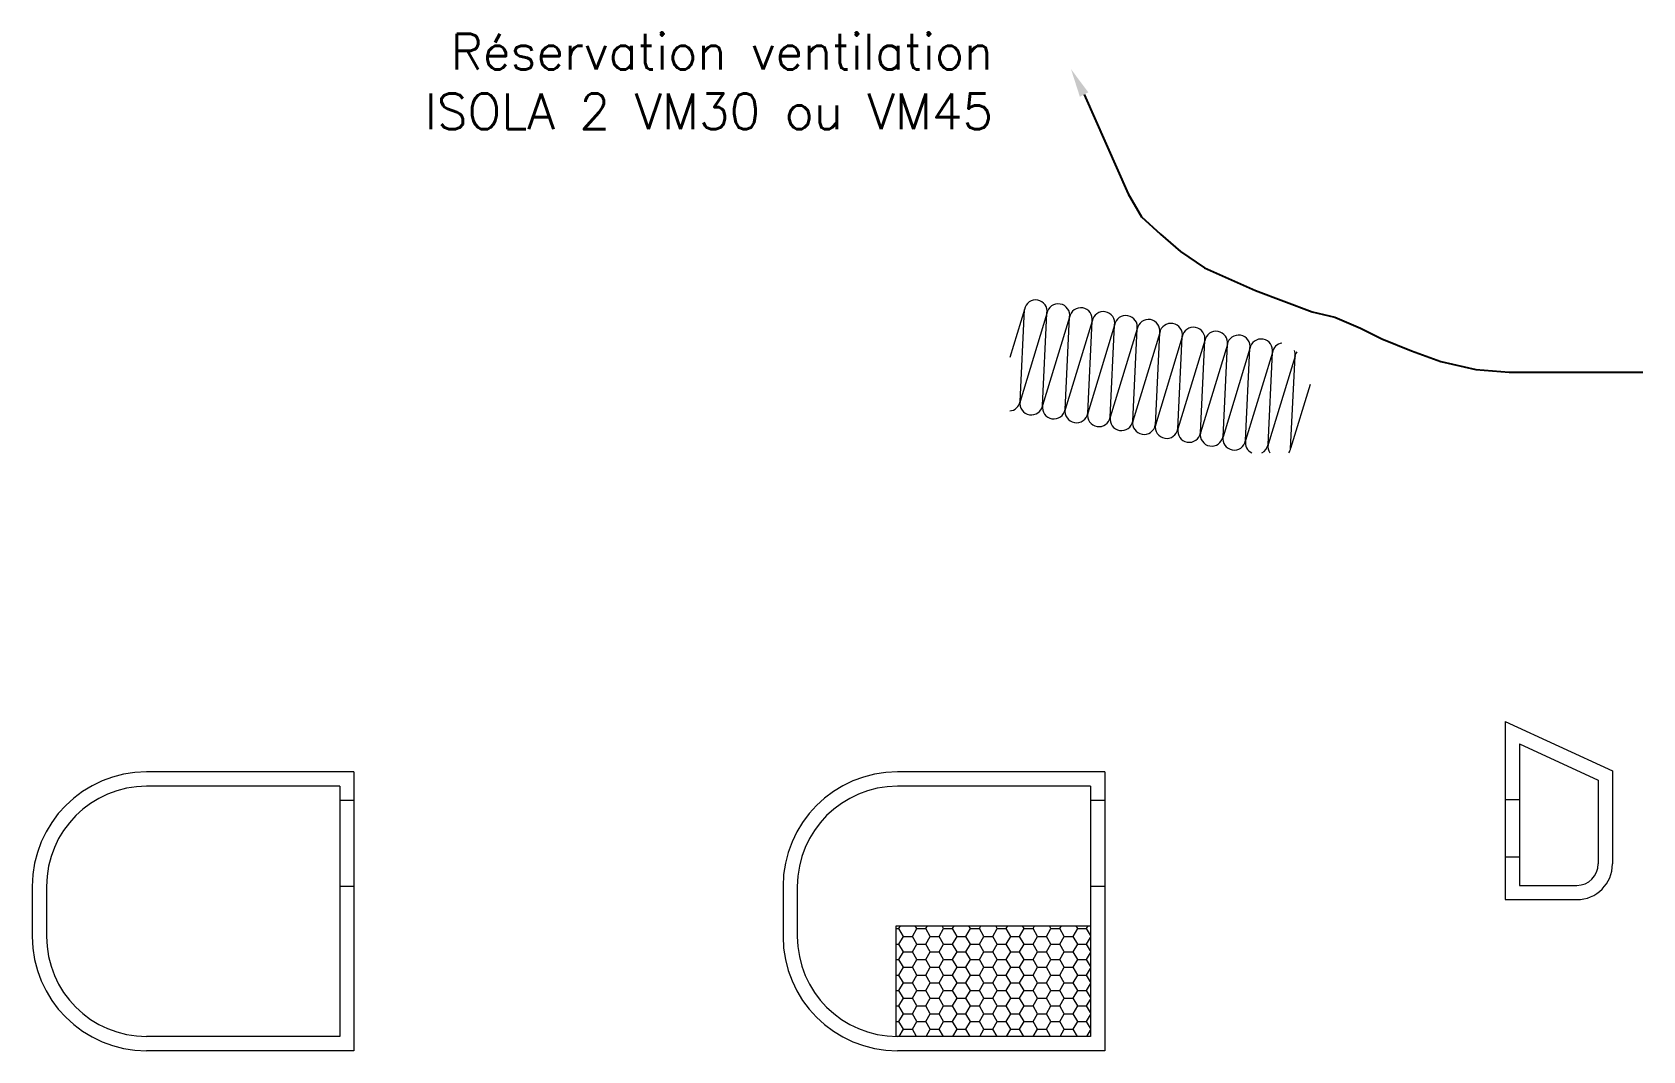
# Model space of a CAD drawing. Header units: millimetres. Extents: x 1459 to 16731, y 971 to 8404.
# Drawn here: x 5977.2 to 6202.4, y 1915.3 to 2057.8 of the extents above; entities that cross this region are included whole.
import ezdxf

# ---------------------------------------------------------------- set-up
doc = ezdxf.new("R2010")
doc.units = ezdxf.units.MM
doc.header["$LTSCALE"] = 0.5
doc.layers.get('0').update_dxf_attribs({"lineweight": 20})
for name, color, linetype, lineweight in [('ALU', 40, 'Continuous', 20), ('Galva', 200, 'Continuous', 20), ('Hachures', 9, 'Continuous', 20)]:
    doc.layers.add(name, color=color, linetype=linetype, lineweight=lineweight)
doc.layers.add('Texte 2', color=3, linetype='Continuous')
doc.styles.add('2-STANDARD', font='romans.shx', dxfattribs={"height": 5})

# ---------------------------------------------------------------- blocks, each defined once
blk = doc.blocks.new('ISOLA 2')
at = {"layer": 'Hachures'}
for p, q in [((-41.45, 13.42), (-43.5, 6.69)), ((-42.06, 0.53), (-41.45, 13.42)), ((-38.3, 12.87), (-42.06, 0.53)), ((-38.91, -0.01), (-38.3, 12.87)), ((-35.14, 12.33), (-38.91, -0.01)), ((-35.75, -0.56), (-35.14, 12.33)), ((-31.99, 11.78), (-35.75, -0.56)), ((-32.6, -1.11), (-31.99, 11.78)), ((-28.84, 11.23), (-32.6, -1.11)), ((-29.45, -1.65), (-28.84, 11.23)), ((-25.68, 10.69), (-29.45, -1.65)), ((-26.29, -2.2), (-25.68, 10.69)), ((-22.53, 10.14), (-26.29, -2.2)), ((-23.14, -2.75), (-22.53, 10.14)), ((-19.38, 9.59), (-23.14, -2.75)), ((-19.99, -3.29), (-19.38, 9.59)), ((-16.23, 9.05), (-19.99, -3.29)), ((-16.84, -3.84), (-16.23, 9.05)), ((-13.07, 8.5), (-16.84, -3.84)), ((-13.68, -4.39), (-13.07, 8.5)), ((-9.92, 7.95), (-13.68, -4.39)), ((-10.53, -4.93), (-9.92, 7.95)), ((-6.77, 7.41), (-10.53, -4.93)), ((-7.38, -5.48), (-6.77, 7.41)), ((-3.61, 6.86), (-7.38, -5.48)), ((-4.22, -6.03), (-3.61, 6.86)), ((-1.5, 2.91), (-4.22, -6.03))]:
    blk.add_line(p, q, dxfattribs=at)
for centre, start, end in [((-39.87, 13.15), 350.166, 170.166), ((-36.72, 12.6), 350.166, 170.166), ((-33.57, 12.05), 350.166, 170.166), ((-30.41, 11.51), 350.166, 170.166), ((-27.26, 10.96), 350.166, 170.166), ((-24.11, 10.41), 350.166, 170.166), ((-20.96, 9.87), 350.166, 170.166), ((-17.8, 9.32), 350.166, 170.166), ((-14.65, 8.77), 350.166, 170.166), ((-11.5, 8.23), 350.166, 170.166), ((-8.34, 7.68), 350.166, 170.166), ((-5.19, 7.13), 99.6473, 170.166), ((-5.19, 7.13), 350.166, 20.6565), ((-2.04, 6.59), 145.1508, 170.166), ((-43.64, 0.81), 274.8622, 350.166), ((-40.48, 0.26), 170.166, 350.166), ((-37.33, -0.29), 170.166, 350.166), ((-34.18, -0.83), 170.166, 350.166), ((-31.02, -1.38), 170.166, 350.166), ((-27.87, -1.93), 170.166, 350.166), ((-24.72, -2.47), 170.166, 350.166), ((-21.56, -3.02), 170.166, 350.166), ((-18.41, -3.57), 170.166, 350.166), ((-15.26, -4.11), 170.166, 350.166), ((-12.11, -4.66), 170.166, 350.166), ((-8.95, -5.21), 170.166, 244.5404), ((-8.95, -5.21), 295.4596, 350.166), ((-5.8, -5.75), 170.166, 214.1457), ((-5.8, -5.75), 325.8543, 350.166)]:
    blk.add_arc(centre, 1.6, start, end, dxfattribs=at)
blk = doc.blocks.new('grille isola2')
at = {"layer": 'Texte 2', "ltscale": 25}
for p, q in [((-33.11, 15.81), (-26.95, 1.91)), ((-26.95, 1.91), (-25.07, -1.28)), ((-25.07, -1.28), (-22.44, -3.72)), ((-22.44, -3.72), (-19.63, -6.15)), ((-19.63, -6.15), (-16.25, -8.41)), ((-16.25, -8.41), (-12.5, -10.09)), ((-12.5, -10.09), (-9.12, -11.59)), ((-9.12, -11.59), (-5.17, -13.09)), ((-5.17, -13.09), (-1.23, -14.6)), ((-1.23, -14.6), (1.96, -15.35)), ((1.96, -15.35), (5.53, -16.85)), ((5.53, -16.85), (8.53, -18.35)), ((8.53, -18.35), (12.66, -20.03)), ((12.66, -20.03), (16.79, -21.53)), ((16.79, -21.53), (21.67, -22.66)), ((21.67, -22.66), (26.36, -23.04)), ((26.36, -23.04), (45.03, -23.04))]:
    blk.add_line(p, q, dxfattribs=at)
blk.add_solid([(-33.7, 15.51), (-34.94, 19.37), (-32.52, 16.12)], dxfattribs=at)
at = {"ltscale": 25}
blk.add_blockref('ISOLA 2', (0, -27.67), dxfattribs=at)
blk = doc.blocks.new('grille ALDES')
at = {"layer": 'Galva'}
for p, q in [((0, 19.5), (-29, 19.5)), ((0, 19.5), (0, -19.5)), ((-2, 17.5), (-29, 17.5)), ((-2, 17.5), (-2, 15.5)), ((0, 15.5), (-2, 15.5)), ((-2, 15.5), (-2, 3.5)), ((0, 15.5), (0, 3.5)), ((-45, 3.5), (-45, -3.5)), ((-43, 3.5), (-43, -3.5)), ((-2, 3.5), (-2, -17.5)), ((0, 3.5), (-2, 3.5)), ((-2, -17.5), (-29, -17.5)), ((0, -19.5), (-29, -19.5))]:
    blk.add_line(p, q, dxfattribs=at)
for centre, radius, start, end in [((-29, 3.5), 16, 90, 180), ((-29, 3.5), 14, 90, 180), ((-29, -3.5), 16, 180, 270), ((-29, -3.5), 14, 180, 270)]:
    blk.add_arc(centre, radius, start, end, dxfattribs=at)

msp = doc.modelspace()

# ---------------------------------------------------------------- hatches: boundary and pattern name
at = {"lineweight": 20}
h = msp.add_hatch(dxfattribs=at)
h.set_pattern_fill('HONEY', color=256, scale=10, style=0)
h.set_pattern_definition([(0, (6127.1222, 2374.1103), (1.875, 1.0825318), [1.25, -2.5]), (120, (6127.1222, 2374.1103), (-1.875, 1.0825318), [1.25, -2.5]), (60, (6127.1222, 2374.1103), (4e-09, 2.1650635), [-2.5, 1.25])])
h.paths.add_polyline_path([(6125.16, 1917.35), (6125.16, 1932.82), (6098, 1932.82), (6098, 1917.35, 0.002875), (6098.16, 1917.35)])

# ---------------------------------------------------------------- linework, layer by layer
msp.add_lwpolyline([(6125.16, 1917.35), (6098, 1917.35), (6098, 1932.82), (6125.16, 1932.82)], close=True, dxfattribs=at)
at = {"layer": 'ALU', "lineweight": 20}
for p, q in [((6183.16, 1961.41), (6198.16, 1954.49)), ((6183.16, 1961.41), (6183.16, 1936.49)), ((6185.16, 1958.29), (6185.16, 1938.49)), ((6185.16, 1958.29), (6196.16, 1953.21)), ((6127.16, 1954.35), (6098.16, 1954.35)), ((6127.16, 1954.35), (6127.16, 1915.35)), ((6196.16, 1953.21), (6196.16, 1941.49)), ((6198.16, 1954.49), (6198.16, 1941.49)), ((6125.16, 1952.35), (6098.16, 1952.35)), ((6125.16, 1952.35), (6125.16, 1950.35)), ((6127.16, 1950.35), (6125.16, 1950.35)), ((6125.16, 1950.35), (6125.16, 1938.35)), ((6127.16, 1950.35), (6127.16, 1938.35)), ((6183.16, 1950.49), (6185.16, 1950.49)), ((6183.16, 1950.49), (6183.16, 1942.49)), ((6183.16, 1942.49), (6185.16, 1942.49)), ((6082.16, 1938.35), (6082.16, 1931.35)), ((6084.16, 1938.35), (6084.16, 1931.35)), ((6125.16, 1938.35), (6125.16, 1917.35)), ((6127.16, 1938.35), (6125.16, 1938.35)), ((6185.16, 1938.49), (6193.16, 1938.49)), ((6183.16, 1936.49), (6193.16, 1936.49)), ((6125.16, 1917.35), (6098.16, 1917.35)), ((6127.16, 1915.35), (6098.16, 1915.35))]:
    msp.add_line(p, q, dxfattribs=at)
for centre, radius, start, end in [((6098.16, 1938.35), 16, 90, 180), ((6098.16, 1938.35), 14, 90, 180), ((6193.16, 1941.49), 5, 270, 0), ((6193.16, 1941.49), 3, 270, 0), ((6098.16, 1931.35), 16, 180, 270), ((6098.16, 1931.35), 14, 180, 270)]:
    msp.add_arc(centre, radius, start, end, dxfattribs=at)

# ---------------------------------------------------------------- block references
at = {"layer": 'Galva', "lineweight": 20}
for name, p in [('grille isola2', (6157.37, 2033.31)), ('grille ALDES', (6022.16, 1934.85))]:
    msp.add_blockref(name, p, dxfattribs=at)

# ---------------------------------------------------------------- texts
at = {"layer": 'Texte 2', "lineweight": 20, "insert": (6111.54, 2044.27), "char_height": 5, "attachment_point": 9, "style": '2-STANDARD'}
msp.add_mtext('Réservation ventilation\\PISOLA 2 VM30 ou VM45', dxfattribs=at)

doc.saveas('drawing.dxf')
